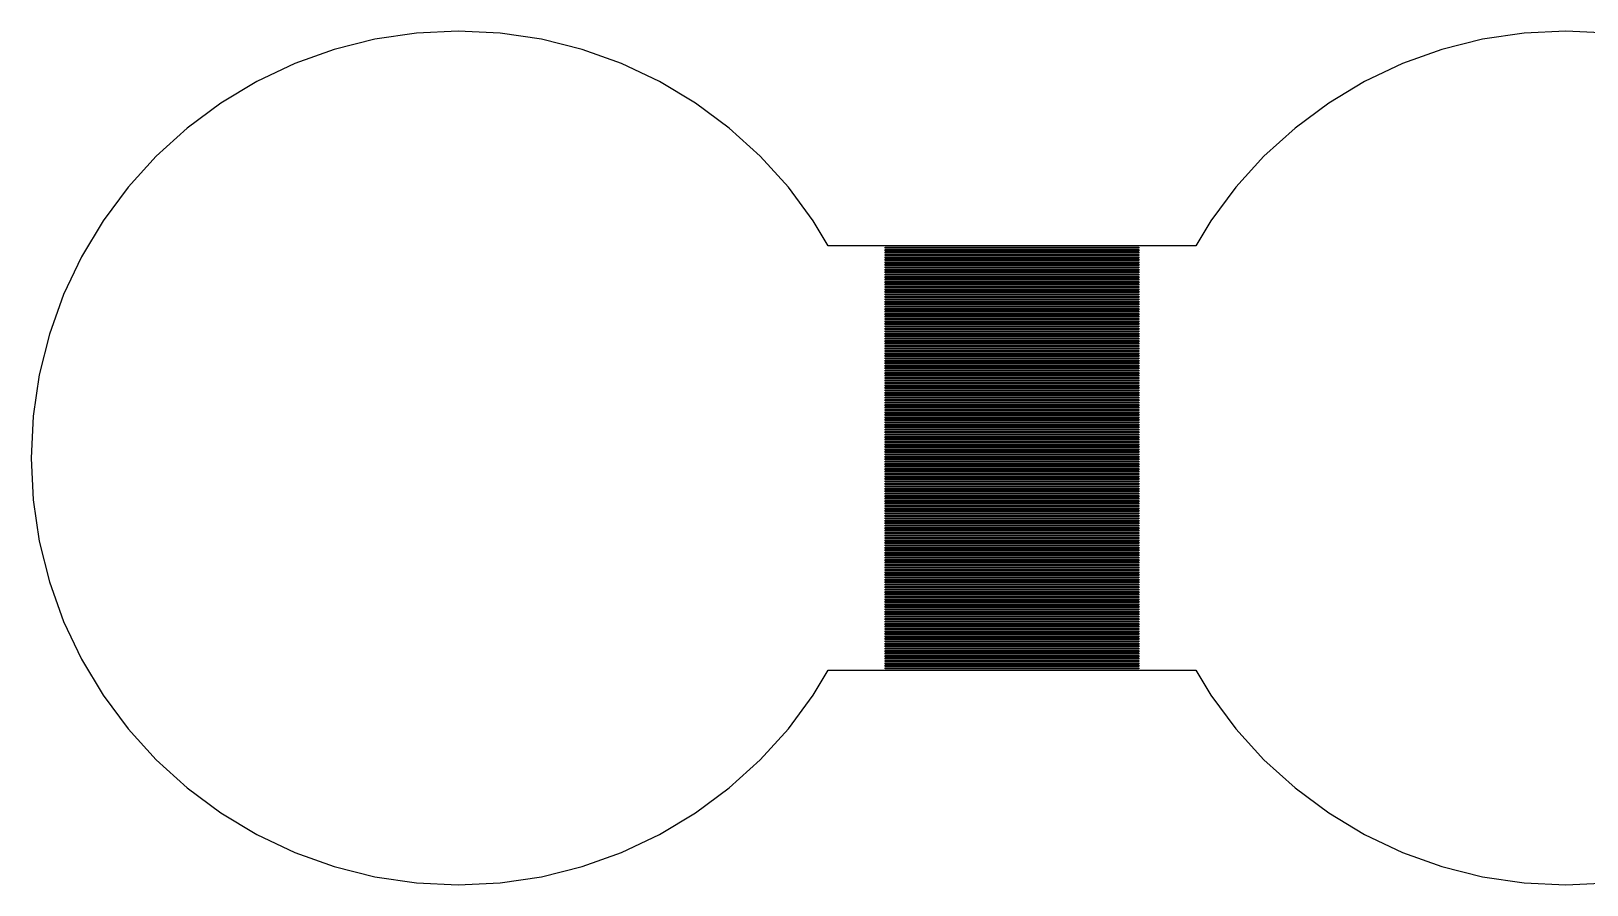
# Model space of a CAD drawing. Extents: x -5 to 101, y -4 to 66.
# Drawn here: x -4.97 to 7.67, y 50.03 to 56.97 of the extents above; entities that cross this region are included whole.
import ezdxf

# ---------------------------------------------------------------- set-up
doc = ezdxf.new("R2010")
doc.units = 0

msp = doc.modelspace()

# ---------------------------------------------------------------- linework, layer by layer
for p, q in [((-2.17696, 56.9033), (-2.50728, 56.8206)), ((-1.84012, 56.9533), (-2.17696, 56.9033)), ((-1.5, 56.97), (-1.84012, 56.9533)), ((-1.15987, 56.9533), (-1.5, 56.97)), ((-0.823029, 56.9033), (-1.15987, 56.9533)), ((-0.492706, 56.8206), (-0.823029, 56.9033)), ((6.82303, 56.9033), (6.49271, 56.8206)), ((7.15987, 56.9533), (6.82303, 56.9033)), ((7.5, 56.97), (7.15987, 56.9533)), ((7.84013, 56.9533), (7.5, 56.97)), ((-2.50728, 56.8206), (-2.82791, 56.7059)), ((-0.172073, 56.7059), (-0.492706, 56.8206)), ((6.49271, 56.8206), (6.17207, 56.7059)), ((-2.82791, 56.7059), (-3.13574, 56.5603)), ((0.135757, 56.5603), (-0.172073, 56.7059)), ((6.17207, 56.7059), (5.86424, 56.5603)), ((-3.13574, 56.5603), (-3.42783, 56.3852)), ((0.427841, 56.3852), (0.135757, 56.5603)), ((5.86424, 56.5603), (5.57216, 56.3852)), ((-3.42783, 56.3852), (-3.70134, 56.1823)), ((0.701355, 56.1823), (0.427841, 56.3852)), ((5.57216, 56.3852), (5.29865, 56.1823)), ((-3.70134, 56.1823), (-3.95366, 55.9537)), ((0.953674, 55.9537), (0.701355, 56.1823)), ((5.29865, 56.1823), (5.04633, 55.9537)), ((-3.95366, 55.9537), (-4.18234, 55.7013)), ((1.18236, 55.7013), (0.953674, 55.9537)), ((5.04633, 55.9537), (4.81764, 55.7013)), ((-4.18234, 55.7013), (-4.38519, 55.4278)), ((1.38521, 55.4278), (1.18236, 55.7013)), ((4.81764, 55.7013), (4.61479, 55.4278)), ((-4.38519, 55.4278), (-4.56026, 55.1357)), ((1.50677, 55.225), (1.38521, 55.4278)), ((4.61479, 55.4278), (4.49323, 55.225)), ((-4.56026, 55.1357), (-4.70586, 54.8279)), ((4.49323, 55.225), (1.50677, 55.225)), ((1.97, 55.205), (1.97, 55.215)), ((1.97, 55.215), (4.03, 55.215)), ((4.03, 55.205), (1.97, 55.205)), ((1.97, 55.185), (1.97, 55.195)), ((1.97, 55.195), (4.03, 55.195)), ((4.03, 55.185), (1.97, 55.185)), ((1.97, 55.165), (1.97, 55.175)), ((1.97, 55.175), (4.03, 55.175)), ((4.03, 55.165), (1.97, 55.165)), ((1.97, 55.145), (1.97, 55.155)), ((1.97, 55.155), (4.03, 55.155)), ((4.03, 55.145), (1.97, 55.145)), ((1.97, 55.125), (1.97, 55.135)), ((1.97, 55.135), (4.03, 55.135)), ((4.03, 55.125), (1.97, 55.125)), ((1.97, 55.105), (1.97, 55.115)), ((1.97, 55.115), (4.03, 55.115)), ((4.03, 55.215), (4.03, 55.205)), ((4.03, 55.195), (4.03, 55.185)), ((4.03, 55.175), (4.03, 55.165)), ((4.03, 55.155), (4.03, 55.145)), ((4.03, 55.135), (4.03, 55.125)), ((4.03, 55.115), (4.03, 55.105)), ((4.03, 55.105), (1.97, 55.105)), ((1.97, 55.085), (1.97, 55.095)), ((1.97, 55.095), (4.03, 55.095)), ((4.03, 55.085), (1.97, 55.085)), ((1.97, 55.065), (1.97, 55.075)), ((1.97, 55.075), (4.03, 55.075)), ((4.03, 55.065), (1.97, 55.065)), ((1.97, 55.045), (1.97, 55.055)), ((1.97, 55.055), (4.03, 55.055)), ((4.03, 55.045), (1.97, 55.045)), ((1.97, 55.025), (1.97, 55.035)), ((1.97, 55.035), (4.03, 55.035)), ((4.03, 55.025), (1.97, 55.025)), ((1.97, 55.005), (1.97, 55.015)), ((1.97, 55.015), (4.03, 55.015)), ((4.03, 55.005), (1.97, 55.005)), ((1.97, 54.985), (1.97, 54.995)), ((1.97, 54.995), (4.03, 54.995)), ((4.03, 54.985), (1.97, 54.985)), ((4.03, 55.095), (4.03, 55.085)), ((4.03, 55.075), (4.03, 55.065)), ((4.03, 55.055), (4.03, 55.045)), ((4.03, 55.035), (4.03, 55.025)), ((4.03, 55.015), (4.03, 55.005)), ((4.03, 54.995), (4.03, 54.985)), ((1.97, 54.965), (1.97, 54.975)), ((1.97, 54.975), (4.03, 54.975)), ((4.03, 54.965), (1.97, 54.965)), ((1.97, 54.945), (1.97, 54.955)), ((1.97, 54.955), (4.03, 54.955)), ((4.03, 54.945), (1.97, 54.945)), ((1.97, 54.925), (1.97, 54.935)), ((1.97, 54.935), (4.03, 54.935)), ((4.03, 54.925), (1.97, 54.925)), ((1.97, 54.905), (1.97, 54.915)), ((1.97, 54.915), (4.03, 54.915)), ((4.03, 54.905), (1.97, 54.905)), ((1.97, 54.885), (1.97, 54.895)), ((1.97, 54.895), (4.03, 54.895)), ((4.03, 54.885), (1.97, 54.885)), ((1.97, 54.865), (1.97, 54.875)), ((1.97, 54.875), (4.03, 54.875)), ((4.03, 54.865), (1.97, 54.865)), ((4.03, 54.975), (4.03, 54.965)), ((4.03, 54.955), (4.03, 54.945)), ((4.03, 54.935), (4.03, 54.925)), ((4.03, 54.915), (4.03, 54.905)), ((4.03, 54.895), (4.03, 54.885)), ((4.03, 54.875), (4.03, 54.865)), ((-4.70586, 54.8279), (-4.82057, 54.5073)), ((1.97, 54.845), (1.97, 54.855)), ((1.97, 54.855), (4.03, 54.855)), ((4.03, 54.845), (1.97, 54.845)), ((1.97, 54.825), (1.97, 54.835)), ((1.97, 54.835), (4.03, 54.835)), ((4.03, 54.825), (1.97, 54.825)), ((1.97, 54.805), (1.97, 54.815)), ((1.97, 54.815), (4.03, 54.815)), ((4.03, 54.805), (1.97, 54.805)), ((1.97, 54.785), (1.97, 54.795)), ((1.97, 54.795), (4.03, 54.795)), ((4.03, 54.785), (1.97, 54.785)), ((1.97, 54.765), (1.97, 54.775)), ((1.97, 54.775), (4.03, 54.775)), ((4.03, 54.765), (1.97, 54.765)), ((1.97, 54.745), (1.97, 54.755)), ((1.97, 54.755), (4.03, 54.755)), ((4.03, 54.745), (1.97, 54.745)), ((1.97, 54.725), (1.97, 54.735)), ((1.97, 54.735), (4.03, 54.735)), ((4.03, 54.855), (4.03, 54.845)), ((4.03, 54.835), (4.03, 54.825)), ((4.03, 54.815), (4.03, 54.805)), ((4.03, 54.795), (4.03, 54.785)), ((4.03, 54.775), (4.03, 54.765)), ((4.03, 54.755), (4.03, 54.745)), ((4.03, 54.735), (4.03, 54.725)), ((4.03, 54.725), (1.97, 54.725)), ((1.97, 54.705), (1.97, 54.715)), ((1.97, 54.715), (4.03, 54.715)), ((4.03, 54.705), (1.97, 54.705)), ((1.97, 54.685), (1.97, 54.695)), ((1.97, 54.695), (4.03, 54.695)), ((4.03, 54.685), (1.97, 54.685)), ((1.97, 54.665), (1.97, 54.675)), ((1.97, 54.675), (4.03, 54.675)), ((4.03, 54.665), (1.97, 54.665)), ((1.97, 54.645), (1.97, 54.655)), ((1.97, 54.655), (4.03, 54.655)), ((4.03, 54.645), (1.97, 54.645)), ((1.97, 54.625), (1.97, 54.635)), ((1.97, 54.635), (4.03, 54.635)), ((4.03, 54.625), (1.97, 54.625)), ((1.97, 54.605), (1.97, 54.615)), ((1.97, 54.615), (4.03, 54.615)), ((4.03, 54.715), (4.03, 54.705)), ((4.03, 54.695), (4.03, 54.685)), ((4.03, 54.675), (4.03, 54.665)), ((4.03, 54.655), (4.03, 54.645)), ((4.03, 54.635), (4.03, 54.625)), ((4.03, 54.615), (4.03, 54.605)), ((-4.82057, 54.5073), (-4.90332, 54.177)), ((4.03, 54.605), (1.97, 54.605)), ((1.97, 54.585), (1.97, 54.595)), ((1.97, 54.595), (4.03, 54.595)), ((4.03, 54.585), (1.97, 54.585)), ((1.97, 54.565), (1.97, 54.575)), ((1.97, 54.575), (4.03, 54.575)), ((4.03, 54.565), (1.97, 54.565)), ((1.97, 54.545), (1.97, 54.555)), ((1.97, 54.555), (4.03, 54.555)), ((4.03, 54.545), (1.97, 54.545)), ((1.97, 54.525), (1.97, 54.535)), ((1.97, 54.535), (4.03, 54.535)), ((4.03, 54.525), (1.97, 54.525)), ((1.97, 54.505), (1.97, 54.515)), ((1.97, 54.515), (4.03, 54.515)), ((4.03, 54.505), (1.97, 54.505)), ((1.97, 54.485), (1.97, 54.495)), ((1.97, 54.495), (4.03, 54.495)), ((4.03, 54.485), (1.97, 54.485)), ((4.03, 54.595), (4.03, 54.585)), ((4.03, 54.575), (4.03, 54.565)), ((4.03, 54.555), (4.03, 54.545)), ((4.03, 54.535), (4.03, 54.525)), ((4.03, 54.515), (4.03, 54.505)), ((4.03, 54.495), (4.03, 54.485)), ((1.97, 54.465), (1.97, 54.475)), ((1.97, 54.475), (4.03, 54.475)), ((4.03, 54.465), (1.97, 54.465)), ((1.97, 54.445), (1.97, 54.455)), ((1.97, 54.455), (4.03, 54.455)), ((4.03, 54.445), (1.97, 54.445)), ((1.97, 54.425), (1.97, 54.435)), ((1.97, 54.435), (4.03, 54.435)), ((4.03, 54.425), (1.97, 54.425)), ((1.97, 54.405), (1.97, 54.415)), ((1.97, 54.415), (4.03, 54.415)), ((4.03, 54.405), (1.97, 54.405)), ((1.97, 54.385), (1.97, 54.395)), ((1.97, 54.395), (4.03, 54.395)), ((4.03, 54.385), (1.97, 54.385)), ((1.97, 54.365), (1.97, 54.375)), ((1.97, 54.375), (4.03, 54.375)), ((4.03, 54.365), (1.97, 54.365)), ((1.97, 54.345), (1.97, 54.355)), ((1.97, 54.355), (4.03, 54.355)), ((4.03, 54.475), (4.03, 54.465)), ((4.03, 54.455), (4.03, 54.445)), ((4.03, 54.435), (4.03, 54.425)), ((4.03, 54.415), (4.03, 54.405)), ((4.03, 54.395), (4.03, 54.385)), ((4.03, 54.375), (4.03, 54.365)), ((4.03, 54.355), (4.03, 54.345)), ((4.03, 54.345), (1.97, 54.345)), ((1.97, 54.325), (1.97, 54.335)), ((1.97, 54.335), (4.03, 54.335)), ((4.03, 54.325), (1.97, 54.325)), ((1.97, 54.305), (1.97, 54.315)), ((1.97, 54.315), (4.03, 54.315)), ((4.03, 54.305), (1.97, 54.305)), ((1.97, 54.285), (1.97, 54.295)), ((1.97, 54.295), (4.03, 54.295)), ((4.03, 54.285), (1.97, 54.285)), ((1.97, 54.265), (1.97, 54.275)), ((1.97, 54.275), (4.03, 54.275)), ((4.03, 54.265), (1.97, 54.265)), ((1.97, 54.245), (1.97, 54.255)), ((1.97, 54.255), (4.03, 54.255)), ((4.03, 54.245), (1.97, 54.245)), ((1.97, 54.225), (1.97, 54.235)), ((1.97, 54.235), (4.03, 54.235)), ((4.03, 54.335), (4.03, 54.325)), ((4.03, 54.315), (4.03, 54.305)), ((4.03, 54.295), (4.03, 54.285)), ((4.03, 54.275), (4.03, 54.265)), ((4.03, 54.255), (4.03, 54.245)), ((4.03, 54.235), (4.03, 54.225)), ((-4.90332, 54.177), (-4.95328, 53.8401)), ((4.03, 54.225), (1.97, 54.225)), ((1.97, 54.205), (1.97, 54.215)), ((1.97, 54.215), (4.03, 54.215)), ((4.03, 54.205), (1.97, 54.205)), ((1.97, 54.185), (1.97, 54.195)), ((1.97, 54.195), (4.03, 54.195)), ((4.03, 54.185), (1.97, 54.185)), ((1.97, 54.165), (1.97, 54.175)), ((1.97, 54.175), (4.03, 54.175)), ((4.03, 54.165), (1.97, 54.165)), ((1.97, 54.145), (1.97, 54.155)), ((1.97, 54.155), (4.03, 54.155)), ((4.03, 54.145), (1.97, 54.145)), ((1.97, 54.125), (1.97, 54.135)), ((1.97, 54.135), (4.03, 54.135)), ((4.03, 54.125), (1.97, 54.125)), ((1.97, 54.105), (1.97, 54.115)), ((1.97, 54.115), (4.03, 54.115)), ((4.03, 54.105), (1.97, 54.105)), ((4.03, 54.215), (4.03, 54.205)), ((4.03, 54.195), (4.03, 54.185)), ((4.03, 54.175), (4.03, 54.165)), ((4.03, 54.155), (4.03, 54.145)), ((4.03, 54.135), (4.03, 54.125)), ((4.03, 54.115), (4.03, 54.105)), ((1.97, 54.085), (1.97, 54.095)), ((1.97, 54.095), (4.03, 54.095)), ((4.03, 54.085), (1.97, 54.085)), ((1.97, 54.065), (1.97, 54.075)), ((1.97, 54.075), (4.03, 54.075)), ((4.03, 54.065), (1.97, 54.065)), ((1.97, 54.045), (1.97, 54.055)), ((1.97, 54.055), (4.03, 54.055)), ((4.03, 54.045), (1.97, 54.045)), ((1.97, 54.025), (1.97, 54.035)), ((1.97, 54.035), (4.03, 54.035)), ((4.03, 54.025), (1.97, 54.025)), ((1.97, 54.005), (1.97, 54.015)), ((1.97, 54.015), (4.03, 54.015)), ((4.03, 54.005), (1.97, 54.005)), ((1.97, 53.985), (1.97, 53.995)), ((1.97, 53.995), (4.03, 53.995)), ((4.03, 53.985), (1.97, 53.985)), ((1.97, 53.965), (1.97, 53.975)), ((1.97, 53.975), (4.03, 53.975)), ((4.03, 54.095), (4.03, 54.085)), ((4.03, 54.075), (4.03, 54.065)), ((4.03, 54.055), (4.03, 54.045)), ((4.03, 54.035), (4.03, 54.025)), ((4.03, 54.015), (4.03, 54.005)), ((4.03, 53.995), (4.03, 53.985)), ((4.03, 53.975), (4.03, 53.965)), ((4.03, 53.965), (1.97, 53.965)), ((1.97, 53.945), (1.97, 53.955)), ((1.97, 53.955), (4.03, 53.955)), ((4.03, 53.945), (1.97, 53.945)), ((1.97, 53.925), (1.97, 53.935)), ((1.97, 53.935), (4.03, 53.935)), ((4.03, 53.925), (1.97, 53.925)), ((1.97, 53.905), (1.97, 53.915)), ((1.97, 53.915), (4.03, 53.915)), ((4.03, 53.905), (1.97, 53.905)), ((1.97, 53.885), (1.97, 53.895)), ((1.97, 53.895), (4.03, 53.895)), ((4.03, 53.885), (1.97, 53.885)), ((1.97, 53.865), (1.97, 53.875)), ((1.97, 53.875), (4.03, 53.875)), ((4.03, 53.865), (1.97, 53.865)), ((1.97, 53.845), (1.97, 53.855)), ((1.97, 53.855), (4.03, 53.855)), ((4.03, 53.955), (4.03, 53.945)), ((4.03, 53.935), (4.03, 53.925)), ((4.03, 53.915), (4.03, 53.905)), ((4.03, 53.895), (4.03, 53.885)), ((4.03, 53.875), (4.03, 53.865)), ((4.03, 53.855), (4.03, 53.845)), ((-4.95328, 53.8401), (-4.96999, 53.5)), ((4.03, 53.845), (1.97, 53.845)), ((1.97, 53.825), (1.97, 53.835)), ((1.97, 53.835), (4.03, 53.835)), ((4.03, 53.825), (1.97, 53.825)), ((1.97, 53.805), (1.97, 53.815)), ((1.97, 53.815), (4.03, 53.815)), ((4.03, 53.805), (1.97, 53.805)), ((1.97, 53.785), (1.97, 53.795)), ((1.97, 53.795), (4.03, 53.795)), ((4.03, 53.785), (1.97, 53.785)), ((1.97, 53.765), (1.97, 53.775)), ((1.97, 53.775), (4.03, 53.775)), ((4.03, 53.765), (1.97, 53.765)), ((1.97, 53.745), (1.97, 53.755)), ((1.97, 53.755), (4.03, 53.755)), ((4.03, 53.745), (1.97, 53.745)), ((1.97, 53.725), (1.97, 53.735)), ((1.97, 53.735), (4.03, 53.735)), ((4.03, 53.725), (1.97, 53.725)), ((4.03, 53.835), (4.03, 53.825)), ((4.03, 53.815), (4.03, 53.805)), ((4.03, 53.795), (4.03, 53.785)), ((4.03, 53.775), (4.03, 53.765)), ((4.03, 53.755), (4.03, 53.745)), ((4.03, 53.735), (4.03, 53.725)), ((1.97, 53.705), (1.97, 53.715)), ((1.97, 53.715), (4.03, 53.715)), ((4.03, 53.705), (1.97, 53.705)), ((1.97, 53.685), (1.97, 53.695)), ((1.97, 53.695), (4.03, 53.695)), ((4.03, 53.685), (1.97, 53.685)), ((1.97, 53.665), (1.97, 53.675)), ((1.97, 53.675), (4.03, 53.675)), ((4.03, 53.665), (1.97, 53.665)), ((1.97, 53.645), (1.97, 53.655)), ((1.97, 53.655), (4.03, 53.655)), ((4.03, 53.645), (1.97, 53.645)), ((1.97, 53.625), (1.97, 53.635)), ((1.97, 53.635), (4.03, 53.635)), ((4.03, 53.625), (1.97, 53.625)), ((1.97, 53.605), (1.97, 53.615)), ((1.97, 53.615), (4.03, 53.615)), ((4.03, 53.605), (1.97, 53.605)), ((1.97, 53.585), (1.97, 53.595)), ((1.97, 53.595), (4.03, 53.595)), ((4.03, 53.715), (4.03, 53.705)), ((4.03, 53.695), (4.03, 53.685)), ((4.03, 53.675), (4.03, 53.665)), ((4.03, 53.655), (4.03, 53.645)), ((4.03, 53.635), (4.03, 53.625)), ((4.03, 53.615), (4.03, 53.605)), ((4.03, 53.595), (4.03, 53.585)), ((-4.96999, 53.5), (-4.95328, 53.1599)), ((4.03, 53.585), (1.97, 53.585)), ((1.97, 53.565), (1.97, 53.575)), ((1.97, 53.575), (4.03, 53.575)), ((4.03, 53.565), (1.97, 53.565)), ((1.97, 53.545), (1.97, 53.555)), ((1.97, 53.555), (4.03, 53.555)), ((4.03, 53.545), (1.97, 53.545)), ((1.97, 53.525), (1.97, 53.535)), ((1.97, 53.535), (4.03, 53.535)), ((4.03, 53.525), (1.97, 53.525)), ((1.97, 53.505), (1.97, 53.515)), ((1.97, 53.515), (4.03, 53.515)), ((4.03, 53.505), (1.97, 53.505)), ((1.97, 53.485), (1.97, 53.495)), ((1.97, 53.495), (4.03, 53.495)), ((4.03, 53.485), (1.97, 53.485)), ((1.97, 53.465), (1.97, 53.475)), ((1.97, 53.475), (4.03, 53.475)), ((4.03, 53.575), (4.03, 53.565)), ((4.03, 53.555), (4.03, 53.545)), ((4.03, 53.535), (4.03, 53.525)), ((4.03, 53.515), (4.03, 53.505)), ((4.03, 53.495), (4.03, 53.485)), ((4.03, 53.475), (4.03, 53.465)), ((4.03, 53.465), (1.97, 53.465)), ((1.97, 53.445), (1.97, 53.455)), ((1.97, 53.455), (4.03, 53.455)), ((4.03, 53.445), (1.97, 53.445)), ((1.97, 53.425), (1.97, 53.435)), ((1.97, 53.435), (4.03, 53.435)), ((4.03, 53.425), (1.97, 53.425)), ((1.97, 53.405), (1.97, 53.415)), ((1.97, 53.415), (4.03, 53.415)), ((4.03, 53.405), (1.97, 53.405)), ((1.97, 53.385), (1.97, 53.395)), ((1.97, 53.395), (4.03, 53.395)), ((4.03, 53.385), (1.97, 53.385)), ((1.97, 53.365), (1.97, 53.375)), ((1.97, 53.375), (4.03, 53.375)), ((4.03, 53.365), (1.97, 53.365)), ((1.97, 53.345), (1.97, 53.355)), ((1.97, 53.355), (4.03, 53.355)), ((4.03, 53.345), (1.97, 53.345)), ((4.03, 53.455), (4.03, 53.445)), ((4.03, 53.435), (4.03, 53.425)), ((4.03, 53.415), (4.03, 53.405)), ((4.03, 53.395), (4.03, 53.385)), ((4.03, 53.375), (4.03, 53.365)), ((4.03, 53.355), (4.03, 53.345)), ((1.97, 53.325), (1.97, 53.335)), ((1.97, 53.335), (4.03, 53.335)), ((4.03, 53.325), (1.97, 53.325)), ((1.97, 53.305), (1.97, 53.315)), ((1.97, 53.315), (4.03, 53.315)), ((4.03, 53.305), (1.97, 53.305)), ((1.97, 53.285), (1.97, 53.295)), ((1.97, 53.295), (4.03, 53.295)), ((4.03, 53.285), (1.97, 53.285)), ((1.97, 53.265), (1.97, 53.275)), ((1.97, 53.275), (4.03, 53.275)), ((4.03, 53.265), (1.97, 53.265)), ((1.97, 53.245), (1.97, 53.255)), ((1.97, 53.255), (4.03, 53.255)), ((4.03, 53.245), (1.97, 53.245)), ((1.97, 53.225), (1.97, 53.235)), ((1.97, 53.235), (4.03, 53.235)), ((4.03, 53.225), (1.97, 53.225)), ((1.97, 53.205), (1.97, 53.215)), ((1.97, 53.215), (4.03, 53.215)), ((4.03, 53.335), (4.03, 53.325)), ((4.03, 53.315), (4.03, 53.305)), ((4.03, 53.295), (4.03, 53.285)), ((4.03, 53.275), (4.03, 53.265)), ((4.03, 53.255), (4.03, 53.245)), ((4.03, 53.235), (4.03, 53.225)), ((4.03, 53.215), (4.03, 53.205)), ((-4.95328, 53.1599), (-4.90332, 52.823)), ((4.03, 53.205), (1.97, 53.205)), ((1.97, 53.185), (1.97, 53.195)), ((1.97, 53.195), (4.03, 53.195)), ((4.03, 53.185), (1.97, 53.185)), ((1.97, 53.165), (1.97, 53.175)), ((1.97, 53.175), (4.03, 53.175)), ((4.03, 53.165), (1.97, 53.165)), ((1.97, 53.145), (1.97, 53.155)), ((1.97, 53.155), (4.03, 53.155)), ((4.03, 53.145), (1.97, 53.145)), ((1.97, 53.125), (1.97, 53.135)), ((1.97, 53.135), (4.03, 53.135)), ((4.03, 53.125), (1.97, 53.125)), ((1.97, 53.105), (1.97, 53.115)), ((1.97, 53.115), (4.03, 53.115)), ((4.03, 53.105), (1.97, 53.105)), ((1.97, 53.085), (1.97, 53.095)), ((1.97, 53.095), (4.03, 53.095)), ((4.03, 53.195), (4.03, 53.185)), ((4.03, 53.175), (4.03, 53.165)), ((4.03, 53.155), (4.03, 53.145)), ((4.03, 53.135), (4.03, 53.125)), ((4.03, 53.115), (4.03, 53.105)), ((4.03, 53.095), (4.03, 53.085)), ((4.03, 53.085), (1.97, 53.085)), ((1.97, 53.065), (1.97, 53.075)), ((1.97, 53.075), (4.03, 53.075)), ((4.03, 53.065), (1.97, 53.065)), ((1.97, 53.045), (1.97, 53.055)), ((1.97, 53.055), (4.03, 53.055)), ((4.03, 53.045), (1.97, 53.045)), ((1.97, 53.025), (1.97, 53.035)), ((1.97, 53.035), (4.03, 53.035)), ((4.03, 53.025), (1.97, 53.025)), ((1.97, 53.005), (1.97, 53.015)), ((1.97, 53.015), (4.03, 53.015)), ((4.03, 53.005), (1.97, 53.005)), ((1.97, 52.985), (1.97, 52.995)), ((1.97, 52.995), (4.03, 52.995)), ((4.03, 52.985), (1.97, 52.985)), ((1.97, 52.965), (1.97, 52.975)), ((1.97, 52.975), (4.03, 52.975)), ((4.03, 52.965), (1.97, 52.965)), ((4.03, 53.075), (4.03, 53.065)), ((4.03, 53.055), (4.03, 53.045)), ((4.03, 53.035), (4.03, 53.025)), ((4.03, 53.015), (4.03, 53.005)), ((4.03, 52.995), (4.03, 52.985)), ((4.03, 52.975), (4.03, 52.965)), ((1.97, 52.945), (1.97, 52.955)), ((1.97, 52.955), (4.03, 52.955)), ((4.03, 52.945), (1.97, 52.945)), ((1.97, 52.925), (1.97, 52.935)), ((1.97, 52.935), (4.03, 52.935)), ((4.03, 52.925), (1.97, 52.925)), ((1.97, 52.905), (1.97, 52.915)), ((1.97, 52.915), (4.03, 52.915)), ((4.03, 52.905), (1.97, 52.905)), ((1.97, 52.885), (1.97, 52.895)), ((1.97, 52.895), (4.03, 52.895)), ((4.03, 52.885), (1.97, 52.885)), ((1.97, 52.865), (1.97, 52.875)), ((1.97, 52.875), (4.03, 52.875)), ((4.03, 52.865), (1.97, 52.865)), ((1.97, 52.845), (1.97, 52.855)), ((1.97, 52.855), (4.03, 52.855)), ((4.03, 52.845), (1.97, 52.845)), ((4.03, 52.955), (4.03, 52.945)), ((4.03, 52.935), (4.03, 52.925)), ((4.03, 52.915), (4.03, 52.905)), ((4.03, 52.895), (4.03, 52.885)), ((4.03, 52.875), (4.03, 52.865)), ((4.03, 52.855), (4.03, 52.845)), ((-4.90332, 52.823), (-4.82057, 52.4927)), ((1.97, 52.825), (1.97, 52.835)), ((1.97, 52.835), (4.03, 52.835)), ((4.03, 52.825), (1.97, 52.825)), ((1.97, 52.805), (1.97, 52.815)), ((1.97, 52.815), (4.03, 52.815)), ((4.03, 52.805), (1.97, 52.805)), ((1.97, 52.785), (1.97, 52.795)), ((1.97, 52.795), (4.03, 52.795)), ((4.03, 52.785), (1.97, 52.785)), ((1.97, 52.765), (1.97, 52.775)), ((1.97, 52.775), (4.03, 52.775)), ((4.03, 52.765), (1.97, 52.765)), ((1.97, 52.745), (1.97, 52.755)), ((1.97, 52.755), (4.03, 52.755)), ((4.03, 52.745), (1.97, 52.745)), ((1.97, 52.725), (1.97, 52.735)), ((1.97, 52.735), (4.03, 52.735)), ((4.03, 52.725), (1.97, 52.725)), ((1.97, 52.705), (1.97, 52.715)), ((1.97, 52.715), (4.03, 52.715)), ((4.03, 52.835), (4.03, 52.825)), ((4.03, 52.815), (4.03, 52.805)), ((4.03, 52.795), (4.03, 52.785)), ((4.03, 52.775), (4.03, 52.765)), ((4.03, 52.755), (4.03, 52.745)), ((4.03, 52.735), (4.03, 52.725)), ((4.03, 52.715), (4.03, 52.705)), ((4.03, 52.705), (1.97, 52.705)), ((1.97, 52.685), (1.97, 52.695)), ((1.97, 52.695), (4.03, 52.695)), ((4.03, 52.685), (1.97, 52.685)), ((1.97, 52.665), (1.97, 52.675)), ((1.97, 52.675), (4.03, 52.675)), ((4.03, 52.665), (1.97, 52.665)), ((1.97, 52.645), (1.97, 52.655)), ((1.97, 52.655), (4.03, 52.655)), ((4.03, 52.645), (1.97, 52.645)), ((1.97, 52.625), (1.97, 52.635)), ((1.97, 52.635), (4.03, 52.635)), ((4.03, 52.625), (1.97, 52.625)), ((1.97, 52.605), (1.97, 52.615)), ((1.97, 52.615), (4.03, 52.615)), ((4.03, 52.605), (1.97, 52.605)), ((1.97, 52.585), (1.97, 52.595)), ((1.97, 52.595), (4.03, 52.595)), ((4.03, 52.585), (1.97, 52.585)), ((4.03, 52.695), (4.03, 52.685)), ((4.03, 52.675), (4.03, 52.665)), ((4.03, 52.655), (4.03, 52.645)), ((4.03, 52.635), (4.03, 52.625)), ((4.03, 52.615), (4.03, 52.605)), ((4.03, 52.595), (4.03, 52.585)), ((-4.82057, 52.4927), (-4.70586, 52.1721)), ((1.97, 52.565), (1.97, 52.575)), ((1.97, 52.575), (4.03, 52.575)), ((4.03, 52.565), (1.97, 52.565)), ((1.97, 52.545), (1.97, 52.555)), ((1.97, 52.555), (4.03, 52.555)), ((4.03, 52.545), (1.97, 52.545)), ((1.97, 52.525), (1.97, 52.535)), ((1.97, 52.535), (4.03, 52.535)), ((4.03, 52.525), (1.97, 52.525)), ((1.97, 52.505), (1.97, 52.515)), ((1.97, 52.515), (4.03, 52.515)), ((4.03, 52.505), (1.97, 52.505)), ((1.97, 52.485), (1.97, 52.495)), ((1.97, 52.495), (4.03, 52.495)), ((4.03, 52.485), (1.97, 52.485)), ((1.97, 52.465), (1.97, 52.475)), ((1.97, 52.475), (4.03, 52.475)), ((4.03, 52.465), (1.97, 52.465)), ((4.03, 52.575), (4.03, 52.565)), ((4.03, 52.555), (4.03, 52.545)), ((4.03, 52.535), (4.03, 52.525)), ((4.03, 52.515), (4.03, 52.505)), ((4.03, 52.495), (4.03, 52.485)), ((4.03, 52.475), (4.03, 52.465)), ((1.97, 52.445), (1.97, 52.455)), ((1.97, 52.455), (4.03, 52.455)), ((4.03, 52.445), (1.97, 52.445)), ((1.97, 52.425), (1.97, 52.435)), ((1.97, 52.435), (4.03, 52.435)), ((4.03, 52.425), (1.97, 52.425)), ((1.97, 52.405), (1.97, 52.415)), ((1.97, 52.415), (4.03, 52.415)), ((4.03, 52.405), (1.97, 52.405)), ((1.97, 52.385), (1.97, 52.395)), ((1.97, 52.395), (4.03, 52.395)), ((4.03, 52.385), (1.97, 52.385)), ((1.97, 52.365), (1.97, 52.375)), ((1.97, 52.375), (4.03, 52.375)), ((4.03, 52.365), (1.97, 52.365)), ((1.97, 52.345), (1.97, 52.355)), ((1.97, 52.355), (4.03, 52.355)), ((4.03, 52.345), (1.97, 52.345)), ((1.97, 52.325), (1.97, 52.335)), ((1.97, 52.335), (4.03, 52.335)), ((4.03, 52.455), (4.03, 52.445)), ((4.03, 52.435), (4.03, 52.425)), ((4.03, 52.415), (4.03, 52.405)), ((4.03, 52.395), (4.03, 52.385)), ((4.03, 52.375), (4.03, 52.365)), ((4.03, 52.355), (4.03, 52.345)), ((4.03, 52.335), (4.03, 52.325)), ((4.03, 52.325), (1.97, 52.325)), ((1.97, 52.305), (1.97, 52.315)), ((1.97, 52.315), (4.03, 52.315)), ((4.03, 52.305), (1.97, 52.305)), ((1.97, 52.285), (1.97, 52.295)), ((1.97, 52.295), (4.03, 52.295)), ((4.03, 52.285), (1.97, 52.285)), ((1.97, 52.265), (1.97, 52.275)), ((1.97, 52.275), (4.03, 52.275)), ((4.03, 52.265), (1.97, 52.265)), ((1.97, 52.245), (1.97, 52.255)), ((1.97, 52.255), (4.03, 52.255)), ((4.03, 52.245), (1.97, 52.245)), ((1.97, 52.225), (1.97, 52.235)), ((1.97, 52.235), (4.03, 52.235)), ((4.03, 52.225), (1.97, 52.225)), ((1.97, 52.205), (1.97, 52.215)), ((1.97, 52.215), (4.03, 52.215)), ((4.03, 52.205), (1.97, 52.205)), ((4.03, 52.315), (4.03, 52.305)), ((4.03, 52.295), (4.03, 52.285)), ((4.03, 52.275), (4.03, 52.265)), ((4.03, 52.255), (4.03, 52.245)), ((4.03, 52.235), (4.03, 52.225)), ((4.03, 52.215), (4.03, 52.205)), ((-4.70586, 52.1721), (-4.56026, 51.8643)), ((1.97, 52.185), (1.97, 52.195)), ((1.97, 52.195), (4.03, 52.195)), ((4.03, 52.185), (1.97, 52.185)), ((1.97, 52.165), (1.97, 52.175)), ((1.97, 52.175), (4.03, 52.175)), ((4.03, 52.165), (1.97, 52.165)), ((1.97, 52.145), (1.97, 52.155)), ((1.97, 52.155), (4.03, 52.155)), ((4.03, 52.145), (1.97, 52.145)), ((1.97, 52.125), (1.97, 52.135)), ((1.97, 52.135), (4.03, 52.135)), ((4.03, 52.125), (1.97, 52.125)), ((1.97, 52.105), (1.97, 52.115)), ((1.97, 52.115), (4.03, 52.115)), ((4.03, 52.105), (1.97, 52.105)), ((1.97, 52.085), (1.97, 52.095)), ((1.97, 52.095), (4.03, 52.095)), ((4.03, 52.085), (1.97, 52.085)), ((4.03, 52.195), (4.03, 52.185)), ((4.03, 52.175), (4.03, 52.165)), ((4.03, 52.155), (4.03, 52.145)), ((4.03, 52.135), (4.03, 52.125)), ((4.03, 52.115), (4.03, 52.105)), ((4.03, 52.095), (4.03, 52.085)), ((1.97, 52.065), (1.97, 52.075)), ((1.97, 52.075), (4.03, 52.075)), ((4.03, 52.065), (1.97, 52.065)), ((1.97, 52.045), (1.97, 52.055)), ((1.97, 52.055), (4.03, 52.055)), ((4.03, 52.045), (1.97, 52.045)), ((1.97, 52.025), (1.97, 52.035)), ((1.97, 52.035), (4.03, 52.035)), ((4.03, 52.025), (1.97, 52.025)), ((1.97, 52.005), (1.97, 52.015)), ((1.97, 52.015), (4.03, 52.015)), ((4.03, 52.005), (1.97, 52.005)), ((1.97, 51.985), (1.97, 51.995)), ((1.97, 51.995), (4.03, 51.995)), ((4.03, 51.985), (1.97, 51.985)), ((1.97, 51.965), (1.97, 51.975)), ((1.97, 51.975), (4.03, 51.975)), ((4.03, 51.965), (1.97, 51.965)), ((1.97, 51.945), (1.97, 51.955)), ((1.97, 51.955), (4.03, 51.955)), ((4.03, 52.075), (4.03, 52.065)), ((4.03, 52.055), (4.03, 52.045)), ((4.03, 52.035), (4.03, 52.025)), ((4.03, 52.015), (4.03, 52.005)), ((4.03, 51.995), (4.03, 51.985)), ((4.03, 51.975), (4.03, 51.965)), ((4.03, 51.955), (4.03, 51.945)), ((-4.56026, 51.8643), (-4.38519, 51.5722)), ((4.03, 51.945), (1.97, 51.945)), ((1.97, 51.925), (1.97, 51.935)), ((1.97, 51.935), (4.03, 51.935)), ((4.03, 51.925), (1.97, 51.925)), ((1.97, 51.905), (1.97, 51.915)), ((1.97, 51.915), (4.03, 51.915)), ((4.03, 51.905), (1.97, 51.905)), ((1.97, 51.885), (1.97, 51.895)), ((1.97, 51.895), (4.03, 51.895)), ((4.03, 51.885), (1.97, 51.885)), ((1.97, 51.865), (1.97, 51.875)), ((1.97, 51.875), (4.03, 51.875)), ((4.03, 51.865), (1.97, 51.865)), ((1.97, 51.845), (1.97, 51.855)), ((1.97, 51.855), (4.03, 51.855)), ((4.03, 51.845), (1.97, 51.845)), ((1.97, 51.825), (1.97, 51.835)), ((1.97, 51.835), (4.03, 51.835)), ((4.03, 51.825), (1.97, 51.825)), ((4.03, 51.935), (4.03, 51.925)), ((4.03, 51.915), (4.03, 51.905)), ((4.03, 51.895), (4.03, 51.885)), ((4.03, 51.875), (4.03, 51.865)), ((4.03, 51.855), (4.03, 51.845)), ((4.03, 51.835), (4.03, 51.825)), ((1.38521, 51.5722), (1.50677, 51.775)), ((1.50677, 51.775), (4.49323, 51.775)), ((1.97, 51.805), (1.97, 51.815)), ((1.97, 51.815), (4.03, 51.815)), ((4.03, 51.805), (1.97, 51.805)), ((1.97, 51.785), (1.97, 51.795)), ((1.97, 51.795), (4.03, 51.795)), ((4.03, 51.785), (1.97, 51.785)), ((4.03, 51.815), (4.03, 51.805)), ((4.03, 51.795), (4.03, 51.785)), ((4.49323, 51.775), (4.61479, 51.5722)), ((-4.38519, 51.5722), (-4.18234, 51.2987)), ((1.18236, 51.2987), (1.38521, 51.5722)), ((4.61479, 51.5722), (4.81764, 51.2987)), ((-4.18234, 51.2987), (-3.95366, 51.0463)), ((0.953674, 51.0463), (1.18236, 51.2987)), ((4.81764, 51.2987), (5.04633, 51.0463)), ((-3.95366, 51.0463), (-3.70134, 50.8177)), ((0.701355, 50.8177), (0.953674, 51.0463)), ((5.04633, 51.0463), (5.29865, 50.8177)), ((-3.70134, 50.8177), (-3.42783, 50.6148)), ((0.427841, 50.6148), (0.701355, 50.8177)), ((5.29865, 50.8177), (5.57216, 50.6148)), ((-3.42783, 50.6148), (-3.13574, 50.4397)), ((0.135757, 50.4397), (0.427841, 50.6148)), ((5.57216, 50.6148), (5.86424, 50.4397)), ((-3.13574, 50.4397), (-2.82791, 50.2941)), ((-0.172073, 50.2941), (0.135757, 50.4397)), ((5.86424, 50.4397), (6.17207, 50.2941)), ((-2.82791, 50.2941), (-2.50728, 50.1794)), ((-0.492706, 50.1794), (-0.172073, 50.2941)), ((6.17207, 50.2941), (6.49271, 50.1794)), ((-2.50728, 50.1794), (-2.17696, 50.0967)), ((-2.17696, 50.0967), (-1.84012, 50.0467)), ((-1.15987, 50.0467), (-0.823029, 50.0967)), ((-0.823029, 50.0967), (-0.492706, 50.1794)), ((6.49271, 50.1794), (6.82303, 50.0967)), ((6.82303, 50.0967), (7.15987, 50.0467)), ((-1.84012, 50.0467), (-1.5, 50.03)), ((-1.5, 50.03), (-1.15987, 50.0467)), ((7.15987, 50.0467), (7.5, 50.03)), ((7.5, 50.03), (7.84013, 50.0467))]:
    msp.add_line(p, q)

doc.saveas('drawing.dxf')
